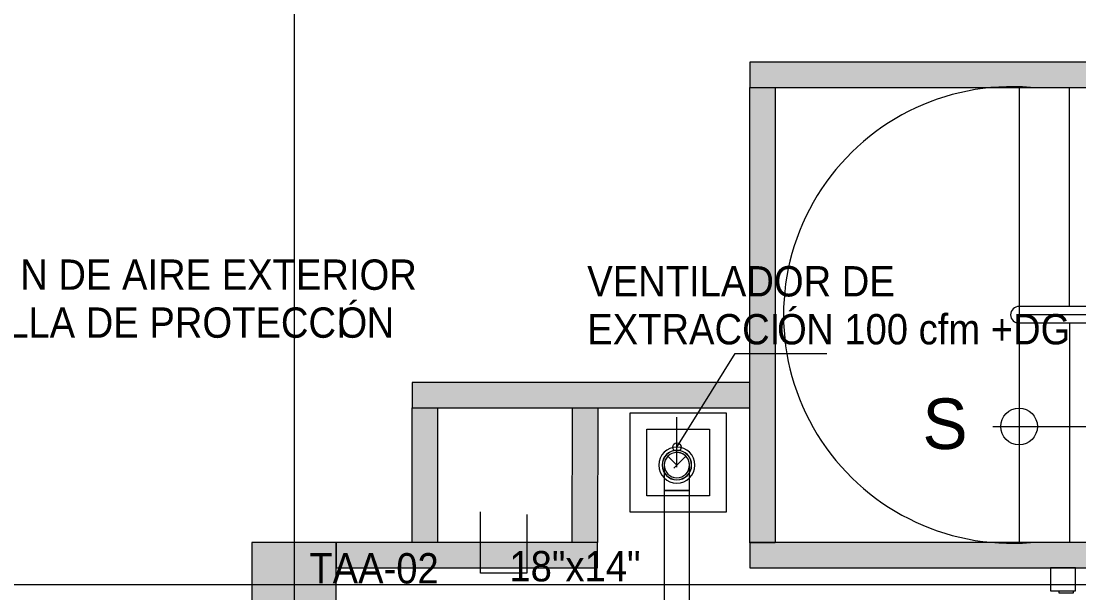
# Model space of a CAD drawing. Header units: metres. Extents: x 31.9 to 125.9, y -29 to 44.
# Drawn here: x 105.38 to 111.65, y -11.97 to -8.58 of the extents above; entities that cross this region are included whole.
import ezdxf

# ---------------------------------------------------------------- set-up
doc = ezdxf.new("R2010")
doc.units = ezdxf.units.M
doc.linetypes.add('Hidden 1_5', pattern=[0.0022, 0.0015, -0.0007])
for name, color, linetype, lineweight in [('ARQ', 8, 'Continuous', 0), ('G-ANNO-TEXT', 7, 'Continuous', 9), ('M-EQPM', 7, 'Continuous', 18), ('M-EQPM-IDEN', 7, 'Continuous', 9), ('M-HVAC-DUCT', 7, 'Continuous', 18), ('M-HVAC-DUCT-ANNO', 7, 'Hidden 1_5', 18), ('M-HVAC-DUCT-IDEN', 7, 'Continuous', 9)]:
    doc.layers.add(name, color=color, linetype=linetype, lineweight=lineweight)
doc.styles.add('SansSerif', font='SANSS__.TTF', dxfattribs={"width": 0.9, "height": 0.18})

# ---------------------------------------------------------------- blocks, each defined once
blk = doc.blocks.new('Est etapa 3 torre')
at = {"layer": 'ARQ'}
h = blk.add_hatch(color=256, dxfattribs=at)
h.paths.add_polyline_path([(1123.5504, -5959.124), (1123.0504, -5959.124), (1123.0504, -5957.624), (1123.5504, -5957.624)])
h.paths.add_polyline_path([(1116.0504, -5959.124), (1115.5504, -5959.124), (1115.5504, -5957.624), (1116.0504, -5957.624)])
h.paths.add_polyline_path([(1139.548, -5959.124), (1139.048, -5959.124), (1139.048, -5957.624), (1139.548, -5957.624)])
h.paths.add_polyline_path([(1132.0504, -5959.124), (1131.5504, -5959.124), (1131.5504, -5957.624), (1132.0504, -5957.624)])
h.paths.add_polyline_path([(1140.048, -5967.6488), (1140.048, -5968.1488), (1138.548, -5968.1488), (1138.548, -5967.6488)])
h.paths.add_polyline_path([(1124.0504, -5967.6488), (1124.0504, -5968.1488), (1122.5504, -5968.1488), (1122.5504, -5967.6488)])
h.paths.add_polyline_path([(1131.0504, -5967.6488), (1131.0504, -5968.1488), (1132.5504, -5968.1488), (1132.5504, -5967.6488)])
h.paths.add_polyline_path([(1115.0504, -5967.6488), (1115.0504, -5968.1488), (1116.5504, -5968.1488), (1116.5504, -5967.6488)])
h.paths.add_polyline_path([(1140.048, -5975.6488), (1140.048, -5976.1488), (1138.548, -5976.1488), (1138.548, -5975.6488)])
h.paths.add_polyline_path([(1124.0504, -5975.6488), (1124.0504, -5976.1488), (1122.5504, -5976.1488), (1122.5504, -5975.6488)])
h.paths.add_polyline_path([(1131.0504, -5975.6488), (1131.0504, -5976.1488), (1132.5504, -5976.1488), (1132.5504, -5975.6488)])
h.paths.add_polyline_path([(1115.0504, -5975.6488), (1115.0504, -5976.1488), (1116.5504, -5976.1488), (1116.5504, -5975.6488)])
h.paths.add_polyline_path([(1140.048, -5985.7488), (1140.048, -5986.2488), (1138.548, -5986.2488), (1138.548, -5985.7488)])
h.paths.add_polyline_path([(1124.0504, -5985.7488), (1124.0504, -5986.2488), (1122.5504, -5986.2488), (1122.5504, -5985.7488)])
h.paths.add_polyline_path([(1131.0504, -5985.7488), (1131.0504, -5986.2488), (1132.5504, -5986.2488), (1132.5504, -5985.7488)])
h.paths.add_polyline_path([(1115.0504, -5985.7488), (1115.0504, -5986.2488), (1116.5504, -5986.2488), (1116.5504, -5985.7488)])
h.paths.add_polyline_path([(1140.048, -5993.7488), (1140.048, -5994.2488), (1138.548, -5994.2488), (1138.548, -5993.7488)])
h.paths.add_polyline_path([(1124.0504, -5993.7488), (1124.0504, -5994.2488), (1122.5504, -5994.2488), (1122.5504, -5993.7488)])
h.paths.add_polyline_path([(1131.0504, -5993.7488), (1131.0504, -5994.2488), (1132.5504, -5994.2488), (1132.5504, -5993.7488)])
h.paths.add_polyline_path([(1115.0504, -5993.7488), (1115.0504, -5994.2488), (1116.5504, -5994.2488), (1116.5504, -5993.7488)])
h.paths.add_polyline_path([(1132.0504, -6003.4264), (1131.5504, -6003.4264), (1131.5504, -6004.9218), (1132.0504, -6004.9218)])
h.paths.add_polyline_path([(1138.1528, -6003.4238), (1139.6528, -6003.4238), (1139.6528, -6003.9238), (1138.1528, -6003.9238)])
h.paths.add_polyline_path([(1116.0504, -6004.9241), (1116.0504, -6003.4241), (1115.5504, -6003.4241), (1115.5504, -6004.9241)])
h.paths.add_polyline_path([(1123.5504, -6004.9241), (1123.5504, -6003.4241), (1123.0504, -6003.4241), (1123.0504, -6004.9241)])
h.paths.add_polyline_path([(1139.048, -6011.9488), (1139.048, -6009.5488), (1139.548, -6009.5488), (1139.548, -6011.9488)])
h.paths.add_polyline_path([(1131.5504, -6009.5488), (1131.5504, -6011.9488), (1132.0504, -6011.9488), (1132.0504, -6009.5488)])
h.paths.add_polyline_path([(1123.0504, -6009.5488), (1123.0504, -6011.9488), (1123.5504, -6011.9488), (1123.5504, -6009.5488)])
h.paths.add_polyline_path([(1116.0504, -6009.5488), (1116.0504, -6011.9488), (1115.5504, -6011.9488), (1115.5504, -6009.5488)])
for p, q in [((1131.8004, -5955.3542), (1131.8004, -6014.9141)), ((1113.6705, -6003.6738), (1145.3332, -6003.6738))]:
    blk.add_line(p, q, dxfattribs=at)
blk.add_lwpolyline([(1132.0504, -6004.9241), (1132.0504, -6003.4241), (1131.5504, -6003.4241), (1131.5504, -6004.9241)], close=True, dxfattribs=at)
blk = doc.blocks.new('P6-7-8')
at = {"layer": 'ARQ', "ltscale": 0.03}
h = blk.add_hatch(color=256, dxfattribs=at)
h.dxf.hatch_style = 1
h.paths.add_polyline_path([(129.3866, -2853.8558), (129.3866, -2854.0058), (129.7348, -2854.0058), (129.7348, -2853.8558)])
h.paths.add_polyline_path([(129.7348, -2853.8558), (129.8848, -2853.8558), (129.8848, -2855.2067), (129.7348, -2855.2067)])
h.paths.add_polyline_path([(132.4463, -2855.3568), (132.4463, -2855.2067), (129.3866, -2855.2064), (129.3866, -2855.3564)])
h.paths.add_polyline_path([(129.0366, -2859.9805), (129.0366, -2855.3558), (128.8866, -2855.3558), (128.8866, -2859.6151), (128.8866, -2859.9805)])
h.paths.add_polyline_path([(132.4462, -2858.5312), (132.2962, -2858.5312), (132.2962, -2855.3568), (132.4462, -2855.3568)])
h.paths.add_polyline_path([(131.046, -2858.3812), (131.0462, -2860.0708), (131.3462, -2860.0708), (131.3462, -2859.9205), (131.1971, -2859.9207), (131.196, -2858.3812)])
h.paths.add_polyline_path([(132.4462, -2859.9205), (132.2962, -2859.9205), (132.2962, -2860.5702), (132.4462, -2860.5702)])
h.paths.add_polyline_path([(132.2463, -2860.0708), (132.2962, -2860.0706), (132.2962, -2859.9205), (132.2463, -2859.9207)])
h.paths.add_polyline_path([(128.8866, -2862.4152), (132.4463, -2862.4152), (132.4463, -2862.2651), (129.3866, -2862.2651), (129.3866, -2862.3806), (128.8866, -2862.3806)])
h.paths.add_polyline_path([(132.2962, -2861.7703), (132.2962, -2862.2651), (132.4463, -2862.2651), (132.4463, -2861.7703)])
h.paths.add_polyline_path([(135.762, -2859.9205), (135.762, -2860.0705), (135.1955, -2860.0705), (135.1955, -2862.4352), (135.0455, -2862.4352), (135.0455, -2859.9205)])
h.paths.add_polyline_path([(138.3144, -2859.9205), (138.3144, -2860.0705), (137.8866, -2860.0705), (137.8866, -2859.9806), (137.3866, -2859.9806), (137.3866, -2860.0705), (136.962, -2860.0705), (136.962, -2859.9205)])
h.paths.add_polyline_path([(135.1955, -2862.4352), (142.2381, -2862.4352), (142.2381, -2862.2825), (135.1955, -2862.2825)])
h.paths.add_polyline_path([(140.5135, -2859.9206), (140.5135, -2860.0706), (139.5144, -2860.0706), (139.5144, -2859.9206)])
h.paths.add_polyline_path([(139.9389, -2862.2825), (140.089, -2862.2825), (140.089, -2860.0706), (139.939, -2860.0706), (139.939, -2860.0686), (139.9389, -2862.2825), (139.9389, -2862.2825)])
h.paths.add_polyline_path([(141.7135, -2859.9206), (141.7135, -2860.0706), (142.2381, -2860.0706), (142.2381, -2862.4352), (142.3882, -2862.4352), (142.3882, -2859.9206)])
h.paths.add_polyline_path([(145.3842, -2862.2806), (149.1854, -2862.2806), (149.1854, -2862.4306), (145.3842, -2862.4306)])
h.paths.add_polyline_path([(144.8341, -2862.4306), (144.8341, -2859.9806), (144.8842, -2859.9806), (144.8842, -2862.3806), (145.3842, -2862.3806), (145.3842, -2862.4306)])
h.paths.add_polyline_path([(148.6195, -2860.7769), (148.6195, -2862.2806), (148.4694, -2862.2806), (148.4694, -2860.7769)])
h.paths.add_polyline_path([(148.6195, -2860.7769), (149.0353, -2860.7769), (149.0353, -2860.9269), (148.6195, -2860.927)])
h.paths.add_polyline_path([(149.1854, -2860.7769), (149.1854, -2862.2806), (149.0354, -2862.2806), (149.0353, -2860.7769)])
h.paths.add_polyline_path([(146.0333, -2858.4611), (149.0353, -2858.461), (149.0353, -2858.6111), (146.0333, -2858.6112)])
h.paths.add_polyline_path([(146.4926, -2857.5198), (146.4926, -2858.461), (146.6427, -2858.461), (146.6427, -2857.5198)])
h.paths.add_polyline_path([(144.8327, -2856.359), (144.8341, -2859.9806), (144.9842, -2859.9806), (144.9828, -2856.359)])
h.paths.add_polyline_path([(145.127, -2858.4611), (144.9836, -2858.4611), (144.9836, -2858.6112), (145.127, -2858.6112)])
h.paths.add_polyline_path([(146.4926, -2856.369), (149.0353, -2856.369), (149.0353, -2856.519), (146.4926, -2856.519)])
h.paths.add_polyline_path([(149.1854, -2856.369), (149.1854, -2857.5723), (149.0354, -2857.5723), (149.0353, -2856.369)])
h.paths.add_polyline_path([(146.4926, -2852.6021), (146.4926, -2854.1615), (146.6427, -2854.1615), (146.6426, -2852.6021)])
h.paths.add_polyline_path([(148.5879, -2852.6043), (146.4926, -2852.6004), (146.4926, -2852.4504), (148.5887, -2852.4545)])
h.paths.add_polyline_path([(148.8053, -2851.006), (140.3375, -2851.0061), (140.3375, -2851.1561), (148.8053, -2851.156)])
h.paths.add_polyline_path([(140.3375, -2853.8568), (140.3379, -2851.1561), (140.4879, -2851.1561), (140.4875, -2853.8567)])
h = blk.add_hatch(color=256, dxfattribs=at)
h.dxf.hatch_style = 1
h.paths.add_polyline_path([(140.3375, -2852.9059), (138.3366, -2852.906), (138.3366, -2853.056), (140.3375, -2853.0559)])
h.paths.add_polyline_path([(139.4367, -2853.0559), (139.4356, -2854.0059), (137.8866, -2854.0061), (137.8866, -2853.8561), (138.3356, -2853.8557), (138.3366, -2853.056), (138.4866, -2853.0593), (138.4856, -2853.8554), (139.2861, -2853.856), (139.2872, -2853.0559)])
h = blk.add_hatch(color=256, dxfattribs=at)
h.dxf.hatch_style = 1
h.paths.add_polyline_path([(143.989, -2853.8549), (140.3375, -2853.855), (140.3375, -2854.005), (143.989, -2854.0049)])
h.paths.add_polyline_path([(138.6866, -2855.3571), (138.6866, -2855.2071), (139.2504, -2855.2067), (139.2504, -2855.3568)])
h.paths.add_polyline_path([(140.0504, -2855.3573), (140.0504, -2855.2073), (140.7044, -2855.207), (140.7044, -2855.357)])
h.paths.add_polyline_path([(142.1381, -2855.3576), (142.1381, -2855.2075), (141.5044, -2855.207), (141.5044, -2855.357)])
h.paths.add_polyline_path([(142.2882, -2856.369), (142.1381, -2856.369), (142.1381, -2855.044), (142.2881, -2855.044)])
h.paths.add_polyline_path([(135.0455, -2856.369), (142.2882, -2856.369), (142.2882, -2856.519), (135.0455, -2856.519)])
h.paths.add_polyline_path([(140.639, -2856.3689), (140.4889, -2856.3689), (140.4889, -2855.3571), (140.6389, -2855.3571)])
h.paths.add_polyline_path([(138.9898, -2856.3688), (138.8398, -2856.3688), (138.8397, -2855.357), (138.9897, -2855.357)])
h.paths.add_polyline_path([(135.0457, -2856.369), (135.0455, -2855.3568), (135.1956, -2855.3568), (135.1957, -2856.369)])
h.paths.add_polyline_path([(135.0455, -2855.3571), (135.0455, -2855.207), (137.3866, -2855.2067), (137.3866, -2855.3568)])
at = {"layer": 'ARQ'}
for p, q in [((141.9339, -2851.1548), (141.9339, -2853.8546)), ((142.2339, -2852.4548), (142.2339, -2851.155)), ((144.9339, -2852.4548), (141.9339, -2852.4548)), ((144.9339, -2852.5048), (141.9339, -2852.5048)), ((144.9339, -2852.5548), (141.9339, -2852.5548)), ((142.2339, -2852.5548), (142.2339, -2853.8546)), ((139.9026, -2853.1123), (139.9026, -2853.4087))]:
    blk.add_line(p, q, dxfattribs=at)
for points in [[(148.8053, -2851.006), (140.3375, -2851.0061), (140.3375, -2851.1561), (148.8053, -2851.156)], [(140.3375, -2852.9059), (138.3366, -2852.906), (138.3366, -2853.056), (140.3375, -2853.0559)], [(138.4866, -2853.056), (138.4856, -2853.856), (138.3356, -2853.856), (138.3366, -2853.056)], [(139.4366, -2853.056), (139.4356, -2853.856), (139.2856, -2853.856), (139.2866, -2853.056)], [(140.1969, -2853.0867), (140.1969, -2853.6757), (139.6293, -2853.6757), (139.6293, -2853.0867)], [(140.0994, -2853.1842), (140.0994, -2853.5782), (139.7268, -2853.5782), (139.7268, -2853.1842)], [(139.4356, -2853.856), (137.8866, -2853.8561), (137.8866, -2854.0061), (139.4356, -2854.006)], [(143.989, -2853.8549), (140.3375, -2853.855), (140.3375, -2854.005), (143.989, -2854.0049)], [(142.2694, -2854.1416), (142.2694, -2854.0049), (142.1194, -2854.0049), (142.1194, -2854.1416)]]:
    blk.add_lwpolyline(points, close=True, dxfattribs=at)
at = {"layer": 'ARQ', "elevation": 1207.5455}
blk.add_lwpolyline([(140.3375, -2853.8568), (140.3379, -2851.1561), (140.4879, -2851.1561), (140.4875, -2853.8568)], close=True, dxfattribs=at)
at = {"layer": 'ARQ'}
for points in [[(141.7794, -2853.1675), (142.9166, -2853.1675), (142.7869, -2853.0811)], [(141.7794, -2853.1675), (142.9166, -2853.1675), (142.7869, -2853.254)], [(139.0162, -2853.6902), (139.0162, -2854.0373), (138.742, -2854.0373), (138.742, -2853.6735)], [(142.1694, -2854.1416), (142.1694, -2854.1543), (142.2565, -2854.1543), (142.2565, -2854.1416)]]:
    blk.add_lwpolyline(points, dxfattribs=at)
blk.add_circle((141.9339, -2853.1675), 0.1089, dxfattribs=at)
for centre, radius, start, end in [((141.8919, -2852.5059), 1.3544, 85.30866, 274.69131), ((141.9339, -2852.5048), 0.05, 90, 270)]:
    blk.add_arc(centre, radius, start, end, dxfattribs=at)
blk.add_blockref('Est etapa 3 torre', (-994.1638, 3149.5683), dxfattribs=at)
blk.add_text('S', height=0.3, rotation=0.06686, dxfattribs=at).set_placement((141.3614, -2853.3011))
blk = doc.blocks.new('VENT_ EXT_ 100 CFM - HCM-150-1977703-NIVEL 08')
at = {"layer": 'M-EQPM', "color": 3, "true_color": 0x00ff00}
for radius, start, end in [(0.107, 90, 270), (0.087, 90, 270), (0.087, 90, 270), (0.087, 90, 270), (0.107, 270, 90), (0.087, 270, 90), (0.087, 270, 90), (0.087, 270, 90)]:
    blk.add_arc((66.2707, -11.2143), radius, start, end, dxfattribs=at)
blk = doc.blocks.new('M_Round Transition - Angle - 30 PVC-2038070-NIVEL 08')
at = {"layer": 'M-HVAC-DUCT', "color": 3, "true_color": 0x00ff00}
for radius, start, end in [(0.0876, 0, 180), (0.075, 360, 180), (0.0876, 180, 0), (0.075, 180, 360)]:
    blk.add_arc((66.2707, -11.2143), radius, start, end, dxfattribs=at)
blk = doc.blocks.new('M_Round Elbow - 1 D PVC-1977997-NIVEL 08')
at = {"layer": 'M-HVAC-DUCT', "color": 3, "true_color": 0x00ff00}
for p, q in [((66.1957, -11.3643), (66.2707, -11.3643)), ((66.1957, -11.3643), (66.2707, -11.3643)), ((66.2707, -11.3643), (66.3457, -11.3643)), ((66.2707, -11.3643), (66.3457, -11.3643))]:
    blk.add_line(p, q, dxfattribs=at)
at = {"layer": 'M-HVAC-DUCT', "color": 3, "true_color": 0x00ff00, "flags": 128}
for points in [[(66.1957, -11.2143), (66.1957, -11.2144), (66.1957, -11.2148), (66.1957, -11.2154), (66.1957, -11.2162), (66.1957, -11.2173), (66.1957, -11.2186), (66.1957, -11.2201), (66.1957, -11.2219), (66.1957, -11.2239), (66.1957, -11.2261), (66.1957, -11.2286), (66.1957, -11.2312), (66.1957, -11.2341), (66.1957, -11.2372), (66.1957, -11.2405), (66.1957, -11.244), (66.1957, -11.2476), (66.1957, -11.2515), (66.1957, -11.2555), (66.1957, -11.2598), (66.1957, -11.2642), (66.1957, -11.2687), (66.1957, -11.2734), (66.1957, -11.2782), (66.1957, -11.2832), (66.1957, -11.2883), (66.1957, -11.2936), (66.1957, -11.2989), (66.1957, -11.3044), (66.1957, -11.3099), (66.1957, -11.3156), (66.1957, -11.3213), (66.1957, -11.327), (66.1957, -11.3329), (66.1957, -11.3388), (66.1957, -11.3447), (66.1957, -11.3507), (66.1957, -11.3567), (66.1957, -11.3627), (66.1957, -11.3643)], [(66.3457, -11.3643), (66.3457, -11.3583), (66.3457, -11.3523), (66.3457, -11.3463), (66.3457, -11.3404), (66.3457, -11.3345), (66.3457, -11.3286), (66.3457, -11.3228), (66.3457, -11.3171), (66.3457, -11.3114), (66.3457, -11.3059), (66.3457, -11.3004), (66.3457, -11.295), (66.3457, -11.2897), (66.3457, -11.2846), (66.3457, -11.2796), (66.3457, -11.2747), (66.3457, -11.27), (66.3457, -11.2654), (66.3457, -11.2609), (66.3457, -11.2567), (66.3457, -11.2526), (66.3457, -11.2487), (66.3457, -11.2449), (66.3457, -11.2414), (66.3457, -11.2381), (66.3457, -11.2349), (66.3457, -11.232), (66.3457, -11.2293), (66.3457, -11.2268), (66.3457, -11.2245), (66.3457, -11.2224), (66.3457, -11.2206), (66.3457, -11.219), (66.3457, -11.2176), (66.3457, -11.2165), (66.3457, -11.2156), (66.3457, -11.2149), (66.3457, -11.2145), (66.3457, -11.2143), (66.3457, -11.2143)]]:
    blk.add_lwpolyline(points, dxfattribs=at)
at = {"layer": 'M-HVAC-DUCT', "color": 3, "true_color": 0x00ff00}
for start, end in [(90, 180), (0, 90), (180, 270), (270, 0)]:
    blk.add_arc((66.2707, -11.2143), 0.075, start, end, dxfattribs=at)

msp = doc.modelspace()

# ---------------------------------------------------------------- linework, layer by layer
at = {"layer": 'M-EQPM-IDEN'}
for p, q in [((109.2661, -11.1073), (109.611, -10.5516)), ((109.611, -10.5516), (110.1545, -10.5516))]:
    msp.add_line(p, q, dxfattribs=at)
msp.add_circle((109.2661, -11.1073), 0.025, dxfattribs=at)
at = {"layer": 'M-HVAC-DUCT', "color": 3, "true_color": 0x00ff00}
for p, q in [((109.1911, -11.3643), (109.1911, -12.1562)), ((109.3411, -11.3643), (109.1911, -11.3643)), ((109.3411, -12.1562), (109.3411, -11.3643))]:
    msp.add_line(p, q, dxfattribs=at)
at = {"layer": 'M-HVAC-DUCT-ANNO', "color": 3, "true_color": 0x00ff00}
for p, q in [((109.3191, -11.1612), (109.2131, -11.2673)), ((109.2661, -11.2143), (109.2131, -11.1612))]:
    msp.add_line(p, q, dxfattribs=at)
for start, end in [(0, 180), (180, 0)]:
    msp.add_arc((109.2661, -11.2143), 0.075, start, end, dxfattribs=at)

# ---------------------------------------------------------------- block references
at = {"layer": 'ARQ', "linetype": 'Continuous'}
msp.add_blockref('P6-7-8', (-30.6394, 2842.1819), dxfattribs=at)
at = {"layer": 'M-EQPM', "color": 3, "true_color": 0x00ff00}
msp.add_blockref('VENT_ EXT_ 100 CFM - HCM-150-1977703-NIVEL 08', (42.9954, 0), dxfattribs=at)
at = {"layer": 'M-HVAC-DUCT', "color": 3, "true_color": 0x00ff00}
for name in ['M_Round Transition - Angle - 30 PVC-2038070-NIVEL 08', 'M_Round Elbow - 1 D PVC-1977997-NIVEL 08']:
    msp.add_blockref(name, (42.9954, 0), dxfattribs=at)

# ---------------------------------------------------------------- texts
at = {"layer": 'G-ANNO-TEXT', "char_height": 0.18, "attachment_point": 1, "style": 'SansSerif'}
for s, insert, width in [('N DE AIRE EXTERIOR', (105.3733, -9.9947), 2.792278), ('CON MALLA DE PROTECCI', (104.3911, -10.2791), 3.470505), ('Ó', (107.2545, -10.2791), 0.20924), ('N', (107.4271, -10.2791), 0.19481), ('TAA-02', (107.0871, -11.7366), 0.916329)]:
    msp.add_mtext(s, dxfattribs=dict(at, insert=insert, width=width))
at = {"layer": 'M-EQPM-IDEN', "char_height": 0.18, "attachment_point": 1, "style": 'SansSerif'}
for s, insert, width in [('VENTILADOR DE', (108.7348, -10.0341), 2.171771), ('Ó', (109.8599, -10.3185), 0.20924), ('EXTRACCI', (108.7348, -10.3185), 1.36367), ('N 100 cfm +DG', (110.0326, -10.3185), 1.861518)]:
    msp.add_mtext(s, dxfattribs=dict(at, insert=insert, width=width))
at = {"layer": 'M-HVAC-DUCT-IDEN', "insert": (108.2734, -11.7241), "char_height": 0.18, "width": 0.930759, "attachment_point": 1, "style": 'SansSerif'}
msp.add_mtext('18"x14"', dxfattribs=at)

doc.saveas('drawing.dxf')
